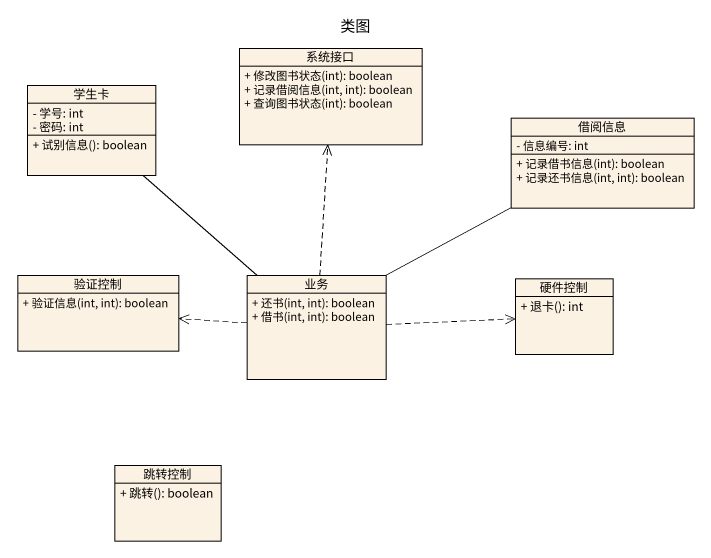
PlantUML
@startuml
title 类图
hide circle
hide empty members
skinparam classAttributeIconSize 0
class 系统接口 {
  + 修改图书状态(int): boolean
  + 记录借阅信息(int, int): boolean
  + 查询图书状态(int): boolean
}
class 学生卡 {
  - 学号: int
  - 密码: int
  + 试别信息(): boolean
}
class 借阅信息 {
  - 信息编号: int
  + 记录借书信息(int): boolean
  + 记录还书信息(int, int): boolean
}
class 验证控制 {
  + 验证信息(int, int): boolean
}
class 业务 {
  + 还书(int, int): boolean
  + 借书(int, int): boolean
}
class 硬件控制 {
  + 退卡(): int
}
class 跳转控制 {
  + 跳转(): boolean
}
业务 .up.> 系统接口
业务 -up- 学生卡
业务 -right- 借阅信息
业务 .left.> 验证控制
业务 .right.> 硬件控制
@enduml
